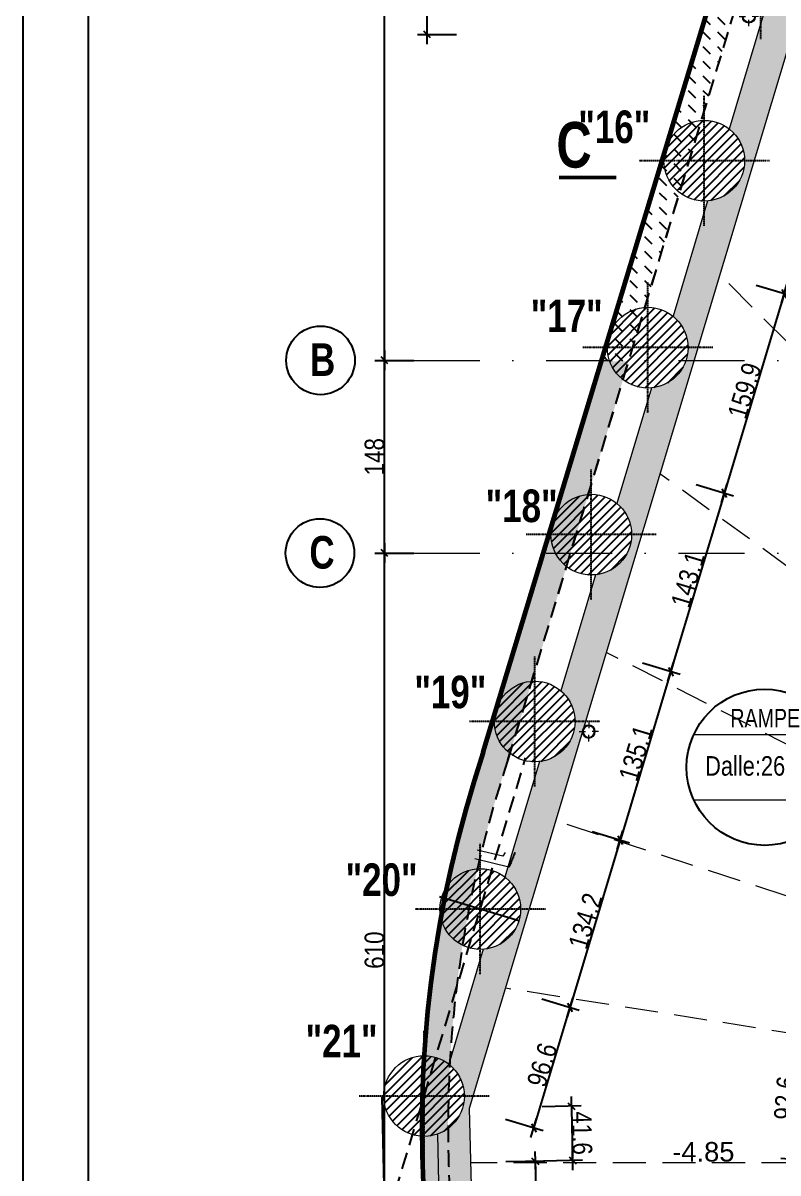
# Model space of a CAD drawing. Header units: millimetres. Extents: x 2049 to 9471, y -43633 to -39431.
# Drawn here: x 2106 to 2686, y -42310 to -41426 of the extents above; entities that cross this region are included whole.
import ezdxf
from ezdxf.enums import TextEntityAlignment as Align

# ---------------------------------------------------------------- set-up
doc = ezdxf.new("R2010")
doc.units = ezdxf.units.MM
doc.linetypes.add('CACHEX2', pattern=[19.049999999999997, 12.7, -6.35])
doc.linetypes.add('TIRETPTX2', pattern=[50.8, 25.4, -12.7, 0, -12.7])
for name, color, linetype in [('01-Cad  2', 1, 'Continuous'), ('01_cote_gen', 4, 'Continuous'), ('01_linteaux', 2, 'Continuous'), ('01_murs_sup', 2, 'CACHEX2'), ('01_poch_murs', 253, 'Continuous'), ('01_texte', 230, 'Continuous'), ('AA_COTES', 2, 'Continuous')]:
    doc.layers.add(name, color=color, linetype=linetype)
for name, color, linetype, lineweight in [('01_murs_coup', 5, 'Continuous', 60), ('01_PIEUX', 5, 'Continuous', 60), ('01_tram_axes', 2, 'TIRETPTX2', 9), ('B Général', 7, 'Continuous', 5)]:
    doc.layers.add(name, color=color, linetype=linetype, lineweight=lineweight)
doc.styles.add('Eurostile', font='')
doc.styles.add('impact', font='impact.ttf')
doc.styles.add('MATTE_TXT', font='arial.ttf')
doc.styles.add('STYLE2', font='ARIALN.TTF')
doc.styles.get('Eurostile').set_extended_font_data('Eurostile')
doc.dimstyles.new('JB50', dxfattribs={"dimscale": 0.1, "dimtxt": 150, "dimasz": 15, "dimexe": 0.1, "dimexo": 0.1, "dimgap": 0.09, "dimtad": 1, "dimdec": 1, "dimdsep": 46, "dimtxsty": 'STYLE2', "dimblk1": 'BOND_G', "dimblk2": 'BOND_D', "dimsah": 1, "dimcen": 1.5, "dimdle": 0.01, "dimse1": 1, "dimse2": 1, "dimclrd": 4, "dimclre": 2, "dimclrt": 6, "dimazin": 2, "dimtfac": 2.333333333333333, "dimtdec": 1, "dimtix": 1, "dimtmove": 2, "dimatfit": 3, "dimldrblk": 'BOND_G', "dimfxl": 1, "dimtolj": 1, "dimtzin": 0, "dimarcsym": 0})
pattern_1 = [(135, (-9275.434901957728, 6358.23128257494), (-11.22532015133644, 8.881784197001252e-16), [7.9375, -7.9375])]

# ---------------------------------------------------------------- blocks, each defined once
blk = doc.blocks.new('BOND_G')
at = {"layer": 'AA_COTES', "color": 0}
for p, q in [((0, -5), (0, 14.99999999999999)), ((5, 0), (-5, 0)), ((1.767766952966312, 1.767766952966312), (-1.767766952966426, -1.767766952966426))]:
    blk.add_line(p, q, dxfattribs=at)
blk = doc.blocks.new('BOND_D')
at = {"layer": 'AA_COTES', "color": 0}
for p, q in [((5, 0), (-5, 0)), ((-1.767766952966312, -1.767766952966312), (1.767766952966426, 1.767766952966426)), ((0, 5), (0, -15))]:
    blk.add_line(p, q, dxfattribs=at)
blk = doc.blocks.new('*D2983')
at = {"layer": '01_cote_gen', "color": 4, "lineweight": -2, "ltscale": 3, "transparency": 16777216}
blk.add_line((2384.128630826191, -42442.1093944626), (2384.128630826192, -41835.10939412419), dxfattribs=at)
at = {"layer": 'Defpoints', "color": 0, "ltscale": 3, "transparency": 16777216}
for p in [(2384.128630826192, -41833.60939412419), (2384.128630826192, -41833.60939412419), (2475.847802211552, -42443.6093944626)]:
    blk.add_point(p, dxfattribs=at)
at = {"layer": '01_cote_gen', "color": 4, "lineweight": -2, "ltscale": 3, "transparency": 16777216, "xscale": 1.5, "yscale": 1.5, "zscale": 1.5}
for name, p, rotation in [('BOND_D', (2384.128630826192, -41833.60939412419), 90), ('BOND_G', (2384.128630826191, -42443.6093944626), 270)]:
    blk.add_blockref(name, p, dxfattribs=dict(at, rotation=rotation))
at = {"layer": '01_cote_gen', "color": 6, "ltscale": 3, "transparency": 16777216, "insert": (2376.461036010372, -42138.60939429339), "char_height": 15, "attachment_point": 5, "rotation": 90, "style": 'STYLE2'}
blk.add_mtext('\\A1;610', dxfattribs=at)
blk = doc.blocks.new('*D2984')
at = {"layer": '01_cote_gen', "color": 4, "lineweight": -2, "ltscale": 3, "transparency": 16777216}
blk.add_line((2384.128630826192, -41832.10939412419), (2384.128630826192, -41687.10939410723), dxfattribs=at)
at = {"layer": 'Defpoints', "color": 0, "ltscale": 3, "transparency": 16777216}
for p in [(2384.128630826192, -41685.60939410723), (2475.913524434382, -41685.60939410723), (2384.128630826192, -41833.60939412419)]:
    blk.add_point(p, dxfattribs=at)
at = {"layer": '01_cote_gen', "color": 4, "lineweight": -2, "ltscale": 3, "transparency": 16777216, "xscale": 1.5, "yscale": 1.5, "zscale": 1.5}
for name, p, rotation in [('BOND_D', (2384.128630826192, -41685.60939410723), 90), ('BOND_G', (2384.128630826192, -41833.60939412419), 270)]:
    blk.add_blockref(name, p, dxfattribs=dict(at, rotation=rotation))
at = {"layer": '01_cote_gen', "color": 6, "ltscale": 3, "transparency": 16777216, "insert": (2376.461036010372, -41759.60939411572), "char_height": 15, "attachment_point": 5, "rotation": 90, "style": 'STYLE2'}
blk.add_mtext('\\A1;148', dxfattribs=at)
blk = doc.blocks.new('*D2985')
at = {"layer": '01_cote_gen', "color": 4, "lineweight": -2, "ltscale": 3, "transparency": 16777216}
blk.add_line((2384.128630826192, -41684.10939410723), (2384.128630826192, -41077.1093944626), dxfattribs=at)
at = {"layer": 'Defpoints', "color": 0, "ltscale": 3, "transparency": 16777216}
for p in [(2381.552632624385, -41075.6093944626), (2384.128630826192, -41075.6093944626), (2327.3878062738, -41685.60939410723)]:
    blk.add_point(p, dxfattribs=at)
at = {"layer": '01_cote_gen', "color": 4, "lineweight": -2, "ltscale": 3, "transparency": 16777216, "xscale": 1.5, "yscale": 1.5, "zscale": 1.5}
for name, p, rotation in [('BOND_D', (2384.128630826192, -41075.6093944626), 90), ('BOND_G', (2384.128630826192, -41685.60939410723), 270)]:
    blk.add_blockref(name, p, dxfattribs=dict(at, rotation=rotation))
at = {"layer": '01_cote_gen', "color": 6, "ltscale": 3, "transparency": 16777216, "insert": (2376.461036010372, -41380.60939428492), "char_height": 15, "attachment_point": 5, "rotation": 90, "style": 'STYLE2'}
blk.add_mtext('\\A1;610', dxfattribs=at)
blk = doc.blocks.new('*D4421')
at = {"layer": '01_cote_gen', "color": 4, "lineweight": -2, "transparency": 16777216}
blk.add_line((2696.234091991414, -42297.4908754626), (2703.262449618053, -42208.18621830159), dxfattribs=at)
at = {"layer": 'Defpoints', "color": 0, "transparency": 16777216}
for p in [(2703.380137074778, -42206.69084220759), (2741.304153653925, -42209.67549675563), (2734.040421113835, -42301.97090610465)]:
    blk.add_point(p, dxfattribs=at)
at = {"layer": '01_cote_gen', "color": 4, "lineweight": -2, "transparency": 16777216, "xscale": 1.5, "yscale": 1.5, "zscale": 1.5}
for name, p, rotation in [('BOND_D', (2703.380137074778, -42206.69084220759), 85.50004547513927), ('BOND_G', (2696.116404534688, -42298.98625155661), 265.5000454751393)]:
    blk.add_blockref(name, p, dxfattribs=dict(at, rotation=rotation))
at = {"layer": '01_cote_gen', "color": 6, "lineweight": 0, "transparency": 16777216, "insert": (2692.104312147324, -42252.23696039338), "char_height": 15, "attachment_point": 5, "rotation": 85.50004547513927, "style": 'STYLE2'}
blk.add_mtext('\\A1;92.6', dxfattribs=at)
blk = doc.blocks.new('*D4432')
at = {"layer": '01_cote_gen', "color": 4, "lineweight": -2, "transparency": 16777216}
blk.add_line((2746.1748625647, -41451.58678986749), (2691.663387796902, -41633.05644470937), dxfattribs=at)
at = {"layer": 'Defpoints', "color": 0, "transparency": 16777216}
for p in [(2697.116733048211, -41435.2840573057), (2641.74218949352, -41619.62688326483), (2691.231853403455, -41634.493030268)]:
    blk.add_point(p, dxfattribs=at)
at = {"layer": '01_cote_gen', "color": 4, "lineweight": -2, "transparency": 16777216, "xscale": 1.5, "yscale": 1.5, "zscale": 1.5}
for name, p, rotation in [('BOND_G', (2746.606396958146, -41450.15020430886), 73.28031407101605), ('BOND_D', (2691.231853403455, -41634.493030268), 253.2803140710161)]:
    blk.add_blockref(name, p, dxfattribs=dict(at, rotation=rotation))
at = {"layer": '01_cote_gen', "color": 6, "lineweight": 0, "transparency": 16777216, "insert": (2711.575687859562, -41540.11573003641), "char_height": 15, "attachment_point": 5, "rotation": 73.28031407101608, "style": 'STYLE2'}
blk.add_mtext('\\A1;192.5', dxfattribs=at)
blk = doc.blocks.new('*D4433')
at = {"layer": '01_cote_gen', "color": 4, "lineweight": -2, "transparency": 16777216}
blk.add_line((2690.800319009799, -41635.92961582649), (2645.652014022417, -41786.22911437621), dxfattribs=at)
at = {"layer": 'Defpoints', "color": 0, "transparency": 16777216}
for p in [(2641.74218949352, -41619.62688326484), (2595.730815718967, -41772.79955293175), (2645.220479628972, -41787.66569993485)]:
    blk.add_point(p, dxfattribs=at)
at = {"layer": '01_cote_gen', "color": 4, "lineweight": -2, "transparency": 16777216, "xscale": 1.5, "yscale": 1.5, "zscale": 1.5}
for name, p, rotation in [('BOND_G', (2691.231853403242, -41634.49303026785), 73.28031407111222), ('BOND_D', (2645.220479628972, -41787.66569993485), 253.2803140711122)]:
    blk.add_blockref(name, p, dxfattribs=dict(at, rotation=rotation))
at = {"layer": '01_cote_gen', "color": 6, "lineweight": 0, "transparency": 16777216, "insert": (2660.882729194862, -41708.87347784933), "char_height": 15, "attachment_point": 5, "rotation": 73.28031407111222, "style": 'STYLE2'}
blk.add_mtext('\\A1;159.9', dxfattribs=at)
blk = doc.blocks.new('*D4434')
at = {"layer": '01_cote_gen', "color": 4, "lineweight": -2, "transparency": 16777216}
blk.add_line((2644.788945235307, -41789.10228549341), (2604.472535068573, -41923.31632150381), dxfattribs=at)
at = {"layer": 'Defpoints', "color": 0, "transparency": 16777216}
for p in [(2595.730815718967, -41772.79955293175), (2554.551336765098, -41909.88676005934), (2604.041000675128, -41924.75290706244)]:
    blk.add_point(p, dxfattribs=at)
at = {"layer": '01_cote_gen', "color": 4, "lineweight": -2, "transparency": 16777216, "xscale": 1.5, "yscale": 1.5, "zscale": 1.5}
for name, p, rotation in [('BOND_G', (2645.22047962875, -41787.66569993478), 73.28031407111222), ('BOND_D', (2604.041000675128, -41924.75290706244), 253.2803140711122)]:
    blk.add_blockref(name, p, dxfattribs=dict(at, rotation=rotation))
at = {"layer": '01_cote_gen', "color": 6, "lineweight": 0, "transparency": 16777216, "insert": (2617.287302830695, -41854.0034162466), "char_height": 15, "attachment_point": 5, "rotation": 73.28031407111222, "style": 'STYLE2'}
blk.add_mtext('\\A1;143.1', dxfattribs=at)
blk = doc.blocks.new('*D4435')
at = {"layer": '01_cote_gen', "color": 4, "lineweight": -2, "transparency": 16777216}
blk.add_line((2603.609466281472, -41926.18949262102), (2565.593987759508, -42052.743686861), dxfattribs=at)
at = {"layer": 'Defpoints', "color": 0, "transparency": 16777216}
for p in [(2554.551336765098, -41909.88676005934), (2515.672789456008, -42039.31412541652), (2565.162453366065, -42054.18027241963)]:
    blk.add_point(p, dxfattribs=at)
at = {"layer": '01_cote_gen', "color": 4, "lineweight": -2, "transparency": 16777216, "xscale": 1.5, "yscale": 1.5, "zscale": 1.5}
for name, p, rotation in [('BOND_G', (2604.041000674917, -41924.75290706239), 73.28031407111222), ('BOND_D', (2565.162453366065, -42054.18027241963), 253.2803140711122)]:
    blk.add_blockref(name, p, dxfattribs=dict(at, rotation=rotation))
at = {"layer": '01_cote_gen', "color": 6, "lineweight": 0, "transparency": 16777216, "insert": (2577.258289699246, -41987.26070248899), "char_height": 15, "attachment_point": 5, "rotation": 73.28031407111222, "style": 'STYLE2'}
blk.add_mtext('\\A1;135.1', dxfattribs=at)
blk = doc.blocks.new('*D4436')
at = {"layer": '01_cote_gen', "color": 4, "lineweight": -2, "transparency": 16777216}
blk.add_line((2564.730918972424, -42055.61685797821), (2526.990788208415, -42181.25441470635), dxfattribs=at)
at = {"layer": 'Defpoints', "color": 0, "transparency": 16777216}
for p in [(2515.672789456008, -42039.31412541652), (2477.069589904873, -42167.82485326185), (2526.55925381497, -42182.69100026498)]:
    blk.add_point(p, dxfattribs=at)
at = {"layer": '01_cote_gen', "color": 4, "lineweight": -2, "transparency": 16777216, "xscale": 1.5, "yscale": 1.5, "zscale": 1.5}
for name, p, rotation in [('BOND_G', (2565.162453365869, -42054.18027241957), 73.28031407111222), ('BOND_D', (2526.55925381497, -42182.69100026498), 253.2803140711122)]:
    blk.add_blockref(name, p, dxfattribs=dict(at, rotation=rotation))
at = {"layer": '01_cote_gen', "color": 6, "lineweight": 0, "transparency": 16777216, "insert": (2538.517416269173, -42116.22974909026), "char_height": 15, "attachment_point": 5, "rotation": 73.28031407111222, "style": 'STYLE2'}
blk.add_mtext('\\A1;134.2', dxfattribs=at)
blk = doc.blocks.new('*D4437')
at = {"layer": '01_cote_gen', "color": 4, "lineweight": -2, "transparency": 16777216}
blk.add_line((2526.127719421378, -42184.12758582357), (2499.195280968823, -42273.78614543664), dxfattribs=at)
at = {"layer": 'Defpoints', "color": 0, "transparency": 16777216}
for p in [(2477.069589904873, -42167.82485326185), (2449.274082665255, -42260.35658399214), (2498.76374657538, -42275.22273099527)]:
    blk.add_point(p, dxfattribs=at)
at = {"layer": '01_cote_gen', "color": 4, "lineweight": -2, "transparency": 16777216, "xscale": 1.5, "yscale": 1.5, "zscale": 1.5}
for name, p, rotation in [('BOND_G', (2526.559253814823, -42182.69100026494), 73.28031407111222), ('BOND_D', (2498.76374657538, -42275.22273099527), 253.2803140711122)]:
    blk.add_blockref(name, p, dxfattribs=dict(at, rotation=rotation))
at = {"layer": '01_cote_gen', "color": 6, "lineweight": 0, "transparency": 16777216, "insert": (2505.318062873857, -42226.75097837808), "char_height": 15, "attachment_point": 5, "rotation": 73.28031407111222, "style": 'STYLE2'}
blk.add_mtext('\\A1;96.6', dxfattribs=at)
blk = doc.blocks.new('EP')
at = {"layer": 'B Général', "color": 7, "linetype": 'Continuous', "lineweight": 5}
for p, q in [((-7.5, 0), (-2.5, 0)), ((0, 7.5), (0, 2.5)), ((7.5, 0), (2.5, 0)), ((0, -7.5), (0, -2.5))]:
    blk.add_line(p, q, dxfattribs=at)
at = {"layer": 'B Général', "color": 7, "linetype": 'Continuous', "lineweight": 5, "flags": 128}
for points in [[(-5, 0, -0.9999999999999999), (4.999999999999992, 0, -0.9999999999999999)], [(-4.333333333333333, 0, -0.9999999999999999), (4.333333333333326, 0, -0.9999999999999999)]]:
    blk.add_lwpolyline(points, format="xyb", close=True, dxfattribs=at)
blk = doc.blocks.new('*D4854')
at = {"layer": '01_cote_gen', "color": 4, "lineweight": -2, "ltscale": 200, "transparency": 16777216}
blk.add_line((2527.718571862392, -42259.95995893393), (2528.652423421344, -42298.57515783389), dxfattribs=at)
at = {"layer": 'Defpoints', "color": 0, "ltscale": 200, "transparency": 16777216}
for p in [(2449.274082682518, -42260.35658449092), (2450.28046360507, -42301.9709065113), (2528.688688103144, -42300.0747193941)]:
    blk.add_point(p, dxfattribs=at)
at = {"layer": '01_cote_gen', "color": 4, "lineweight": -2, "ltscale": 200, "transparency": 16777216, "xscale": 1.5, "yscale": 1.5, "zscale": 1.5}
for name, p, rotation in [('BOND_G', (2527.682307180592, -42258.46039737372), 91.38534378649457), ('BOND_D', (2528.688688103144, -42300.0747193941), 271.3853437864946)]:
    blk.add_blockref(name, p, dxfattribs=dict(at, rotation=rotation))
at = {"layer": '01_cote_gen', "color": 6, "ltscale": 200, "transparency": 16777216, "insert": (2535.850851271915, -42279.08218312645), "char_height": 15, "attachment_point": 5, "rotation": 271.38534378649456, "style": 'STYLE2'}
blk.add_mtext('\\A1;41.6', dxfattribs=at)
blk = doc.blocks.new('*D4855')
at = {"layer": '01_cote_gen', "color": 4, "lineweight": -2, "ltscale": 200, "transparency": 16777216}
blk.add_line((2499.94061826966, -42302.27038757622), (2503.202052627516, -42437.13222425736), dxfattribs=at)
at = {"layer": 'Defpoints', "color": 0, "ltscale": 200, "transparency": 16777216}
for p in [(2450.28046360507, -42301.9709065113), (2453.614427326525, -42439.83186631286), (2503.238317309316, -42438.63178581757)]:
    blk.add_point(p, dxfattribs=at)
at = {"layer": '01_cote_gen', "color": 4, "lineweight": -2, "ltscale": 200, "transparency": 16777216, "xscale": 1.5, "yscale": 1.5, "zscale": 1.5}
for name, p, rotation in [('BOND_G', (2499.90435358786, -42300.77082601601), 91.38534378649425), ('BOND_D', (2503.238317309316, -42438.63178581757), 271.3853437864942)]:
    blk.add_blockref(name, p, dxfattribs=dict(at, rotation=rotation))
at = {"layer": '01_cote_gen', "color": 6, "ltscale": 200, "transparency": 16777216, "insert": (2509.236689078635, -42369.51593065934), "char_height": 15, "attachment_point": 5, "rotation": 271.3853437864942, "style": 'STYLE2'}
blk.add_mtext('\\A1;137.9', dxfattribs=at)
blk = doc.blocks.new('*D4927')
at = {"layer": '01_cote_gen', "color": 4, "lineweight": -2, "ltscale": 200, "transparency": 16777216}
blk.add_line((2416.943591047748, -41433.78431463413), (2416.943591047748, -41077.10939447391), dxfattribs=at)
at = {"layer": 'Defpoints', "color": 0, "ltscale": 200, "transparency": 16777216}
for p in [(2416.943591047748, -41075.60939447391), (2921.88799662217, -41075.60939447391), (2795.997814542294, -41435.28431463413)]:
    blk.add_point(p, dxfattribs=at)
at = {"layer": '01_cote_gen', "color": 4, "lineweight": -2, "ltscale": 200, "transparency": 16777216, "xscale": 1.5, "yscale": 1.5, "zscale": 1.5}
for name, p, rotation in [('BOND_D', (2416.943591047748, -41075.60939447391), 90), ('BOND_G', (2416.943591047748, -41435.28431463413), 270)]:
    blk.add_blockref(name, p, dxfattribs=dict(at, rotation=rotation))
at = {"layer": '01_cote_gen', "color": 6, "ltscale": 200, "transparency": 16777216, "insert": (2409.275996231929, -41255.44685455402), "char_height": 15, "attachment_point": 5, "rotation": 90, "style": 'STYLE2'}
blk.add_mtext('\\A1;359.7', dxfattribs=at)

msp = doc.modelspace()

# ---------------------------------------------------------------- hatches: boundary and pattern name
at = {"layer": '01_murs_sup', "ltscale": 200}
h = msp.add_hatch(dxfattribs=at)
h.set_pattern_fill('DASH', color=256, scale=2.5, angle=135)
h.set_pattern_definition(pattern_1)
h.paths.add_polyline_path([(2685.65553516263, -41309.58022911797, -0.009084558673314607), (2701.204517527711, -41267.8843984316), (2679.74021905494, -41267.8843984316, 0.007594693111673785), (2666.642299123128, -41303.35950309545), (2550.736530867664, -41686.43164648903), (2571.631965968572, -41686.43164648903)])
h = msp.add_hatch(dxfattribs=at)
h.set_pattern_fill('DASH', color=256, scale=2.5, angle=135)
h.set_pattern_definition(pattern_1)
h.paths.add_polyline_path([(4382.054422460566, -42435.61030429075), (4193.054590729766, -42435.61030429075), (4193.053921331395, -42262.93105343831), (4173.052292461671, -42262.93105343831), (4173.052292461671, -42451.61030429075), (4382.054422460566, -42451.61030429075)])
edge = h.paths.add_edge_path()
edge.add_line((4172.973235290317, -42605.58295663257), (4172.973235290317, -42545.57735816522))
edge.add_arc((3323.963487809615, -42275.27484489026), 891.0000000000011, 161.4979151459836, 342.3398845277021, ccw=False)
edge.add_line((2479.017399016777, -41992.52565031372), (2571.631965968572, -41686.43164648903))
edge.add_line((2571.631965968572, -41686.43164648903), (2550.736530867664, -41686.43164648903))
edge.add_line((2550.736530867664, -41686.43164648903), (2459.9583040734, -41986.45648938469))
edge.add_arc((3323.963487809609, -42275.2748448903), 911.0000000000025, 161.5163264278079, 338.7414256286336)
edge = h.paths.add_edge_path()
edge.add_line((4198.055262503389, -42459.61030446181), (4172.973235290317, -42459.61030446181))
edge.add_line((4172.973235290317, -42459.61030446181), (4172.973235290317, -42605.58295663257))
edge.add_arc((3841.013722691027, -42461.82869013405), 361.7490941822585, 336.5850923156455, 350.7465502359225)
edge.add_line((4198.055262503389, -42519.99866512204), (4198.055262503389, -42459.61030446181))
at = {"layer": '01_poch_murs', "ltscale": 200}
h = msp.add_hatch(color=256, dxfattribs=at)
h.dxf.hatch_style = 1
h.paths.add_polyline_path([(3078.712884349141, -40818.71352936365), (3078.712884349141, -40802.98735321656, -0.1300242597528904), (3063.385109875079, -40798.93284133001, 0.01891333202870308), (2996.258856216067, -40860.31172655003, -0.1073610116207543), (2999.052624857054, -40873.17285062695, -0.5347923163917345), (2956.1643916531, -40901.80272857444, 0.01911808373650568), (2896.5087400578, -40971.76323688799, -0.1389453768436121), (2901.116935359915, -40988.02585183112), (2915.522705052894, -40988.02585183112, -0.05004209244255205)])
h.paths.add_polyline_path([(2915.522705052894, -40988.02585183112), (2901.116935359915, -40988.02585183112, -0.4954281890135542), (2861.874030425193, -41017.90986960379, 0.01721263240588514), (2816.13107581287, -41086.90798037314, -0.1688456491768855), (2822.814751377424, -41106.13599030527), (2833.684178493129, -41106.13599030527, -0.03053054881837333)])
h.paths.add_polyline_path([(2833.684178493129, -41106.13599030527), (2822.814751377424, -41106.13599030527, -0.4595637024446565), (2787.111130784373, -41136.77707307525, 0.02040933370718881), (2743.344117084304, -41224.62453930898, -0.2023657776196682), (2752.716812200495, -41246.83398962777), (2760.865159950717, -41246.83398962777, -0.03366758211800772)])
h.paths.add_polyline_path([(2730.884548535357, -41322.87040830818, -0.01735509164291235), (2760.865159950717, -41246.83398962777), (2752.716812200495, -41246.83398962777, -0.4208827417081524), (2721.012670718911, -41277.82599157623, 0.009404311097245793), (2705.304032308657, -41320.25036376374), (2692.118813330548, -41364.19311800403, -0.2332750536254052), (2704.257264390312, -41388.79478403655), (2711.081596095548, -41388.79478403655)])
h.paths.add_polyline_path([(2711.081596095548, -41388.79478403655), (2704.257264390312, -41388.79478403655, -0.3935482177814719), (2675.458509610246, -41419.71653236166), (2649.004029261865, -41507.88213131251, -0.230129799400015), (2660.850087922933, -41532.25684220689), (2667.987182481833, -41532.25684220689)])
at = {"layer": '01_poch_murs'}
h = msp.add_hatch(dxfattribs=at)
h.set_pattern_fill('ANSI31', color=256, scale=1.5)
h.set_pattern_definition([(45, (-15578.84224431751, -32828.98916711547), (-3.367596045400932, 3.367596045400933), [])])
h.paths.add_polyline_path([(2629.850087922933, -41501.25684220689, 0.4142135623730951), (2598.850087922933, -41532.25684220689), (2629.850087922933, -41532.25684220689)])
h.paths.add_polyline_path([(2629.850087922933, -41532.25684220689), (2598.850087922933, -41532.25684220689, 0.4142135623730951), (2629.850087922933, -41563.25684220689)])
h.paths.add_polyline_path([(2629.850087922933, -41501.25684220689), (2629.850087922933, -41532.25684220689), (2660.850087922933, -41532.25684220689, 0.4142135623730951)])
h.paths.add_polyline_path([(2660.850087922933, -41532.25684220689), (2629.850087922933, -41532.25684220689), (2629.850087922933, -41563.25684220689, 0.4142135623730951)])
at = {"layer": '01_poch_murs', "ltscale": 200}
h = msp.add_hatch(color=256, dxfattribs=at)
h.dxf.hatch_style = 1
h.paths.add_polyline_path([(2667.987182481833, -41532.25684220689), (2660.850087922933, -41532.25684220689, -0.390102497613344), (2632.42063456507, -41563.15008240537), (2605.855029480477, -41651.68602992465, -0.2269693919055014), (2617.409638051955, -41675.82887052371), (2624.859735053898, -41675.82887052371)])
h.paths.add_polyline_path([(2624.859735053898, -41675.82887052371), (2617.409638051955, -41675.82887052371, -0.3866459450678481), (2589.351143745986, -41706.68899923783), (2562.704634497501, -41795.49457836481, -0.2237977910422067), (2573.969188180978, -41819.40089884053), (2581.732287625964, -41819.40089884053)])
h.paths.add_polyline_path([(2581.732287625964, -41819.40089884053), (2573.969188180978, -41819.40089884053, -0.3831804840597483), (2546.283048128491, -41850.22326624228), (2519.552823226828, -41939.30784690725, -0.2206142946629074), (2530.528738310001, -41962.97292715735), (2538.604840198029, -41962.97292715735)])
h.paths.add_polyline_path([(2536.118408925975, -41971.25030043793, -0.2016394542237372), (2537.233271770013, -41967.53890249161), (2538.604840198029, -41962.97292715735), (2530.528738310001, -41962.97292715735, -0.3797053790084767), (2503.216368798685, -41993.75281314446), (2476.606278793991, -42082.437016822, -0.2332364174109112), (2488.741124184519, -42107.03591804869), (2495.329913049498, -42107.03591804869)])
h.paths.add_polyline_path([(2495.329913049497, -42107.03591804869), (2488.741124184519, -42107.03591804869, -0.3935918106289446), (2459.937700680292, -42137.95799837486), (2433.457802299875, -42226.11004415619, -0.233155159280226), (2445.585065513595, -42250.70312867595), (2452.17387390953, -42250.70312867595)])
h.paths.add_polyline_path([(2449.274082682518, -42260.35658449091), (2452.17387390953, -42250.70312867595), (2445.585065513595, -42250.70312867595, -0.3195010612848862), (2424.741629314228, -42279.99210632563), (2428.168153054485, -42421.68046621221, -0.2606797335278093), (2449.031088057878, -42443.60896415328), (2454.178628760851, -42443.60896415328, -0.001078105800061846), (2453.460790611657, -42439.85619980602), (2453.614427326525, -42439.83186631284)])
h.paths.add_polyline_path([(2455.700960798337, -42451.29328487746), (2449.998585414775, -42451.29328487746, -0.2554023206879104), (2435.742040077292, -42477.382683605, 0.02041058310427491), (2455.179984868256, -42549.14182280124, -0.4021075748655887), (2484.893587602441, -42580.11512068949), (2492.134026356597, -42580.11512068949, -0.03782908403434175)])
at = {"layer": '01_poch_murs'}
h = msp.add_hatch(dxfattribs=at)
h.set_pattern_fill('ANSI31', color=256, scale=1.5)
h.set_pattern_definition([(45, (-15622.28269418849, -32972.56119543229), (-3.367596045400932, 3.367596045400933), [])])
h.paths.add_polyline_path([(2586.409638051955, -41644.82887052371, 0.4142135623730951), (2555.409638051955, -41675.82887052371), (2586.409638051955, -41675.82887052371)])
h.paths.add_polyline_path([(2586.409638051955, -41675.82887052371), (2555.409638051955, -41675.82887052371, 0.4142135623730951), (2586.409638051955, -41706.82887052371)])
h.paths.add_polyline_path([(2586.409638051955, -41644.82887052371), (2586.409638051955, -41675.82887052371), (2617.409638051955, -41675.82887052371, 0.4142135623730951)])
h.paths.add_polyline_path([(2617.409638051955, -41675.82887052371), (2586.409638051955, -41675.82887052371), (2586.409638051955, -41706.82887052371, 0.4142135623730951)])
h = msp.add_hatch(dxfattribs=at)
h.set_pattern_fill('ANSI31', color=256, scale=1.5)
h.set_pattern_definition([(45, (-15665.72314405947, -33116.13322374914), (-3.367596045400932, 3.367596045400933), [])])
h.paths.add_polyline_path([(2542.969188180978, -41788.40089884053, 0.4142135623730951), (2511.969188180978, -41819.40089884053), (2542.969188180978, -41819.40089884053)])
h.paths.add_polyline_path([(2542.969188180978, -41819.40089884053), (2511.969188180978, -41819.40089884053, 0.4142135623730951), (2542.969188180978, -41850.40089884053)])
h.paths.add_polyline_path([(2542.969188180978, -41788.40089884053), (2542.969188180978, -41819.40089884053), (2573.969188180978, -41819.40089884053, 0.4142135623730951)])
h.paths.add_polyline_path([(2573.969188180978, -41819.40089884053), (2542.969188180978, -41819.40089884053), (2542.969188180978, -41850.40089884053, 0.4142135623730951)])
h = msp.add_hatch(dxfattribs=at)
h.set_pattern_fill('ANSI31', color=256, scale=1.5)
h.set_pattern_definition([(45, (-15709.16359393045, -33259.70525206596), (-3.367596045400932, 3.367596045400933), [])])
h.paths.add_polyline_path([(2499.528738310001, -41931.97292715735, 0.4142135623730951), (2468.528738310001, -41962.97292715735), (2499.528738310001, -41962.97292715735)])
h.paths.add_polyline_path([(2499.528738310001, -41962.97292715735), (2468.528738310001, -41962.97292715735, 0.4142135623730951), (2499.528738310001, -41993.97292715735)])
h.paths.add_polyline_path([(2499.528738310001, -41931.97292715735), (2499.528738310001, -41962.97292715735), (2530.528738310001, -41962.97292715735, 0.4142135623730951)])
h.paths.add_polyline_path([(2530.528738310001, -41962.97292715735), (2499.528738310001, -41962.97292715735), (2499.528738310001, -41993.97292715735, 0.4142135623730951)])
h = msp.add_hatch(dxfattribs=at)
h.set_pattern_fill('ANSI31', color=256, scale=1.5)
h.set_pattern_definition([(45, (-15750.95120805593, -33403.7682429573), (-3.367596045400932, 3.367596045400933), [])])
h.paths.add_polyline_path([(2457.741124184519, -42076.03591804869, 0.4142135623730951), (2426.741124184519, -42107.03591804869), (2457.741124184519, -42107.03591804869)])
h.paths.add_polyline_path([(2457.741124184519, -42107.03591804869), (2426.741124184519, -42107.03591804869, 0.4142135623730951), (2457.741124184519, -42138.03591804869)])
h.paths.add_polyline_path([(2457.741124184519, -42076.03591804869), (2457.741124184519, -42107.03591804869), (2488.741124184519, -42107.03591804869, 0.4142135623730951)])
h.paths.add_polyline_path([(2488.741124184519, -42107.03591804869), (2457.741124184519, -42107.03591804869), (2457.741124184519, -42138.03591804869, 0.4142135623730951)])
h = msp.add_hatch(dxfattribs=at)
h.set_pattern_fill('ANSI31', color=256, scale=1.5)
h.set_pattern_definition([(45, (-15794.10726672685, -33547.43545358453), (-3.367596045400932, 3.367596045400933), [])])
h.paths.add_polyline_path([(2414.585065513595, -42219.70312867595, 0.4142135623730951), (2383.585065513595, -42250.70312867595), (2414.585065513595, -42250.70312867595)])
h.paths.add_polyline_path([(2414.585065513595, -42250.70312867595), (2383.585065513595, -42250.70312867595, 0.4142135623730951), (2414.585065513595, -42281.70312867595)])
h.paths.add_polyline_path([(2414.585065513595, -42219.70312867595), (2414.585065513595, -42250.70312867595), (2445.585065513595, -42250.70312867595, 0.4142135623730951)])
h.paths.add_polyline_path([(2445.585065513595, -42250.70312867595), (2414.585065513595, -42250.70312867595), (2414.585065513595, -42281.70312867595, 0.4142135623730951)])

# ---------------------------------------------------------------- linework, layer by layer
at = {"layer": '01-Cad  2'}
for p, q in [((2106.368735477066, -39433.32159280766, 9.990202748776511), (2106.368735477083, -43633.32157478939, -5.464254578408775)), ((2156.368735477066, -39483.32159280765, -0.2997946808536565), (2156.368735477065, -43583.32161082595, -0.2997946808536565))]:
    msp.add_line(p, q, dxfattribs=at)
at = {"layer": '01_cote_gen', "ltscale": 3}
msp.add_line((2487.410143551876, -42116.02197890868), (2426.416735920161, -42097.56726250084), dxfattribs=at)
at = {"layer": '01_linteaux', "linetype": 'TIRETPTX2', "ltscale": 0.01}
for p, q in [((2673.257264390312, -41438.79478403655), (2673.257264390312, -41338.79478403655)), ((2629.850087922933, -41582.25684220689), (2629.850087922933, -41482.25684220689)), ((2679.850087922933, -41532.25684220689), (2579.850087922933, -41532.25684220689)), ((2586.409638051955, -41725.82887052371), (2586.409638051955, -41625.82887052371)), ((2636.409638051955, -41675.82887052371), (2536.409638051955, -41675.82887052371)), ((2542.969188180978, -41869.40089884053), (2542.969188180978, -41769.40089884053)), ((2592.969188180978, -41819.40089884053), (2492.969188180978, -41819.40089884053)), ((2499.528738310001, -42012.97292715735), (2499.528738310001, -41912.97292715735)), ((2549.528738310001, -41962.97292715735), (2449.528738310001, -41962.97292715735)), ((2457.741124184519, -42157.03591804869), (2457.741124184519, -42057.03591804869)), ((2507.741124184519, -42107.03591804869), (2407.741124184519, -42107.03591804869)), ((2414.585065513595, -42300.70312867595), (2414.585065513595, -42200.70312867595)), ((2464.585065513595, -42250.70312867595), (2364.585065513595, -42250.70312867595))]:
    msp.add_line(p, q, dxfattribs=at)
at = {"layer": '01_linteaux', "linetype": 'Continuous', "ltscale": 0.05}
msp.add_line((2382.039409187063, -42251.46275526335), (2386.787617045724, -42447.80337184527), dxfattribs=at)
at = {"layer": '01_murs_coup', "ltscale": 0.1}
msp.add_line((2460.034904031196, -41986.45648938469), (2666.718899080935, -41303.35950309542), dxfattribs=at)
at = {"layer": '01_murs_coup', "linetype": 'Continuous', "lineweight": 5}
for p, q in [((2621.725792697571, -41973.05848590821), (2730.744278278273, -41973.05848590821)), ((2621.725792702577, -42023.20796050947), (2730.744278283275, -42023.2079604877))]:
    msp.add_line(p, q, dxfattribs=at)
at = {"layer": '01_murs_coup', "ltscale": 0.1}
msp.add_arc((3324.040087767409, -42275.27484489029), 911.0000000000013, 161.5163264276974, 338.7414028570541, dxfattribs=at)
at = {"layer": '01_murs_sup'}
for p, q in [((2459.958304073412, -41986.45648938465), (2666.642299123119, -41303.35950309548)), ((2479.017399016762, -41992.52565031377), (2685.655535162618, -41309.58022911802)), ((2479.093998974535, -41992.52565031384), (2647.697971436457, -41435.28431463413)), ((2386.874493774595, -42343.01579029162), (2492.577168075619, -41990.8835646586))]:
    msp.add_line(p, q, dxfattribs=at)
at = {"layer": '01_murs_sup', "ltscale": 0.05}
msp.add_line((2484.301828898101, -42063.65171829817), (2479.750802271138, -42074.86868773007), dxfattribs=at)
at = {"layer": '01_murs_sup'}
for radius, start, end in [(911.0000000000011, 161.5163264275059, 343.6349518813674), (891.0000000000003, 161.4979151461423, 342.3402993923187)]:
    msp.add_arc((3323.963487809609, -42275.27484489029), radius, start, end, dxfattribs=at)
at = {"layer": '01_PIEUX', "linetype": 'Continuous', "lineweight": 5}
for p, q in [((2730.884548535273, -41322.87040830845), (2449.274082682518, -42260.35658449091)), ((2675.458509610246, -41419.71653236166), (2649.003903179041, -41507.88255151232)), ((2632.420563911536, -41563.15031787441), (2605.854902415017, -41651.68645339933)), ((2589.35107407509, -41706.68923143201), (2562.704506434839, -41795.49500516289)), ((2546.282979454791, -41850.22349511307), (2519.552694151597, -41939.30827707994)), ((2503.216301137556, -41993.75303864062), (2476.606153666773, -42082.43743383703)), ((2459.937628964876, -42137.95823711674), (2433.457677034414, -42226.11046116711)), ((2449.274082682518, -42260.35658449091), (2453.637562764442, -42440.78852749548)), ((2424.741632713282, -42279.99224687809), (2428.168161839655, -42421.68082948311))]:
    msp.add_line(p, q, dxfattribs=at)
for centre in [(2629.850087922933, -41532.25684220689), (2586.409638051955, -41675.82887052371), (2542.969188180978, -41819.40089884053), (2499.528738310001, -41962.97292715735), (2457.741124184519, -42107.03591804869), (2414.585065513595, -42250.70312867595)]:
    msp.add_circle(centre, 31, dxfattribs=at)
at = {"layer": '01_poch_murs', "linetype": 'CACHEX2', "lineweight": 5, "ltscale": 2}
for p, q in [((3097.789109923175, -42075.67380369449), (2641.742189493512, -41619.62688326484)), ((3065.166039332428, -42113.86420703063), (2595.730815718964, -41772.79955293175)), ((3038.922167244571, -42156.68602518138), (2554.551336765098, -41909.88676005934)), ((3019.702761100054, -42203.08339069537), (2515.672789456008, -42039.31412541652)), ((3007.979811973532, -42251.91217757512), (2477.069589904871, -42167.82485326185)), ((3004.040087767512, -42301.97090651129), (2450.28046360507, -42301.97090651129))]:
    msp.add_line(p, q, dxfattribs=at)
at = {"layer": '01_texte', "const_width": 3}
msp.add_lwpolyline([(2562.358274446997, -41545.1571613077), (2518.106692567817, -41545.1571613077)], dxfattribs=at)
at = {"layer": '01_texte'}
for centre, radius in [((2335.013695190502, -41685.60939410723), 26.33682356677673), ((2334.530659157706, -41833.60939412419), 26.33682356677673), ((2676.235035487922, -41998.1332232034), 59.99999999999454)]:
    msp.add_circle(centre, radius, dxfattribs=at)
at = {"layer": '01_tram_axes', "color": 253, "ltscale": 2}
for p, q in [((2406.628630826192, -41685.60939447975), (7041.341943521197, -41685.60939442711)), ((2406.628630826192, -41833.60939447977), (7041.341943521197, -41833.60939442709))]:
    msp.add_line(p, q, dxfattribs=at)
at = {"layer": 'B Général', "color": 98, "linetype": 'Continuous', "lineweight": 13, "true_color": 0x004400}
for p, q in [((2475.059611341887, -42066.53072270488), (2455.252809157101, -42061.7354794582)), ((2476.955478461758, -42063.65171829817), (2475.059611341887, -42066.53072270488)), ((2484.301828898126, -42063.65171829817), (2479.750802271163, -42074.8686877301)), ((2479.750802271163, -42074.8686877301), (2453.605687242864, -42068.53893368376))]:
    msp.add_line(p, q, dxfattribs=at)

# ---------------------------------------------------------------- block references
at = {"layer": 'B Général', "color": 7}
msp.add_blockref('EP', (2664.090276748619, -41421.4986948909), dxfattribs=at)
at = {"layer": 'B Général', "color": 7, "xscale": -1}
msp.add_blockref('EP', (2541.090276748619, -41970.72064927522), dxfattribs=at)

# ---------------------------------------------------------------- texts
at = {"layer": '01_texte', "style": 'impact'}
for s, height, p in [('"16"', 25, (2560.700715812557, -41526.15839709623)), ('C', 35, (2529.773706485466, -41548.00970534375)), ('"17"', 25, (2524.11256272885, -41671.39713217451)), ('"18"', 25, (2489.49504967007, -41817.30284194036)), ('"19"', 25, (2434.724967867347, -41960.29433549352)), ('"20"', 25, (2381.885258520597, -42104.46273953577)), ('"21"', 25, (2351.148335595754, -42228.45044644214))]:
    msp.add_text(s, height=height, rotation=5.169332623788947e-08, dxfattribs=at).set_placement(p, align=Align.BOTTOM_CENTER)
for s, p in [('B', (2326.909843670599, -41697.52078733657)), ('C', (2326.426807637803, -41845.52078735353))]:
    msp.add_text(s, height=25, rotation=5.169332623788947e-08, dxfattribs=at).set_placement(p)
at = {"layer": '01_texte', "style": 'Eurostile', "width": 0.8}
msp.add_text('RAMPE', height=14.09733072916667, rotation=5.719209817114066e-09, dxfattribs=at).set_placement((2649.859071868161, -41967.40689481473))
at = {"layer": '01_texte', "style": 'MATTE_TXT', "width": 0.8}
msp.add_text('Dalle:26 cm', height=15, dxfattribs=at).set_placement((2674.744786235015, -42009.07456007935), align=Align.BOTTOM_CENTER)
at = {"layer": '01_texte', "style": 'MATTE_TXT'}
msp.add_text('-4.85', height=15, dxfattribs=at).set_placement((2605.260006797342, -42300.99861318013))

# ---------------------------------------------------------------- dimensions: what is measured, and where the dimension line sits
at = {"layer": '01_cote_gen', "ltscale": 3}
for base, p1, p2, picture, middle in [((2384.128630826192, -41075.6093944626), (2327.3878062738, -41685.60939410723), (2381.552632624385, -41075.6093944626), '*D2985', (2376.461036010372, -41380.60939428492)), ((2384.128630826192, -41685.60939410723), (2384.128630826192, -41833.60939412419), (2475.913524434382, -41685.60939410723), '*D2984', (2376.461036010372, -41759.60939411572)), ((2384.128630826192, -41833.60939412419), (2475.847802211552, -42443.6093944626), (2384.128630826192, -41833.60939412419), '*D2983', (2376.461036010372, -42138.60939429339))]:
    dim = msp.add_linear_dim(base=base, p1=p1, p2=p2, angle=90, dimstyle='JB50', dxfattribs=at)
    dim.commit()
    dim.dimension.update_dxf_attribs({"geometry": picture, "text_midpoint": middle})
at = {"layer": '01_cote_gen', "ltscale": 200}
dim = msp.add_linear_dim(base=(2416.943591047748, -41075.60939447391), p1=(2795.997814542294, -41435.28431463413), p2=(2921.88799662217, -41075.60939447391), angle=90, dimstyle='JB50', dxfattribs=at)
dim.commit()
dim.dimension.update_dxf_attribs({"geometry": '*D4927', "text_midpoint": (2409.275996231929, -41255.44685455402)})
at = {"layer": '01_cote_gen', "lineweight": 0}
for p1, p2, distance, picture, middle in [((2697.116733048211, -41435.2840573057), (2641.74218949352, -41619.62688326484), 51.67426013633685, '*D4432', (2711.575687859562, -41540.11573003641)), ((2734.040421113836, -42301.97090610467), (2741.304153653926, -42209.67549675564), 38.04128278944745, '*D4421', (2692.104312147324, -42252.23696039338))]:
    dim = msp.add_aligned_dim(p1=p1, p2=p2, distance=distance, dimstyle='JB50', dxfattribs=at)
    dim.commit()
    dim.dimension.update_dxf_attribs({"geometry": picture, "text_midpoint": middle})
for base, p1, p2, picture, middle in [((2645.220479628972, -41787.66569993485), (2641.74218949352, -41619.62688326484), (2595.730815718967, -41772.79955293175), '*D4433', (2660.882729194862, -41708.87347784933)), ((2604.041000675128, -41924.75290706244), (2595.730815718967, -41772.79955293175), (2554.551336765098, -41909.88676005934), '*D4434', (2617.287302830695, -41854.0034162466)), ((2565.162453366065, -42054.18027241963), (2554.551336765098, -41909.88676005934), (2515.672789456008, -42039.31412541652), '*D4435', (2577.258289699246, -41987.26070248899)), ((2526.55925381497, -42182.69100026498), (2515.672789456008, -42039.31412541652), (2477.069589904871, -42167.82485326185), '*D4436', (2538.517416269173, -42116.22974909026)), ((2498.76374657538, -42275.22273099527), (2477.069589904871, -42167.82485326185), (2449.274082665253, -42260.35658399214), '*D4437', (2505.318062873857, -42226.75097837808))]:
    dim = msp.add_linear_dim(base=base, p1=p1, p2=p2, angle=73.28031407111222, dimstyle='JB50', dxfattribs=at)
    dim.commit()
    dim.dimension.update_dxf_attribs({"geometry": picture, "text_midpoint": middle})
at = {"layer": '01_cote_gen', "ltscale": 200}
for p1, p2, distance, picture, middle in [((2449.274082682518, -42260.35658449091), (2450.28046360507, -42301.97090651129), 78.43114938928153, '*D4854', (2535.850851271915, -42279.08218312645)), ((2450.28046360507, -42301.97090651129), (2453.614427326525, -42439.83186631284), 49.63839894899166, '*D4855', (2509.236689078635, -42369.51593065934))]:
    dim = msp.add_aligned_dim(p1=p1, p2=p2, distance=distance, dimstyle='JB50', dxfattribs=at)
    dim.commit()
    dim.dimension.update_dxf_attribs({"geometry": picture, "text_midpoint": middle})

doc.saveas('drawing.dxf')
